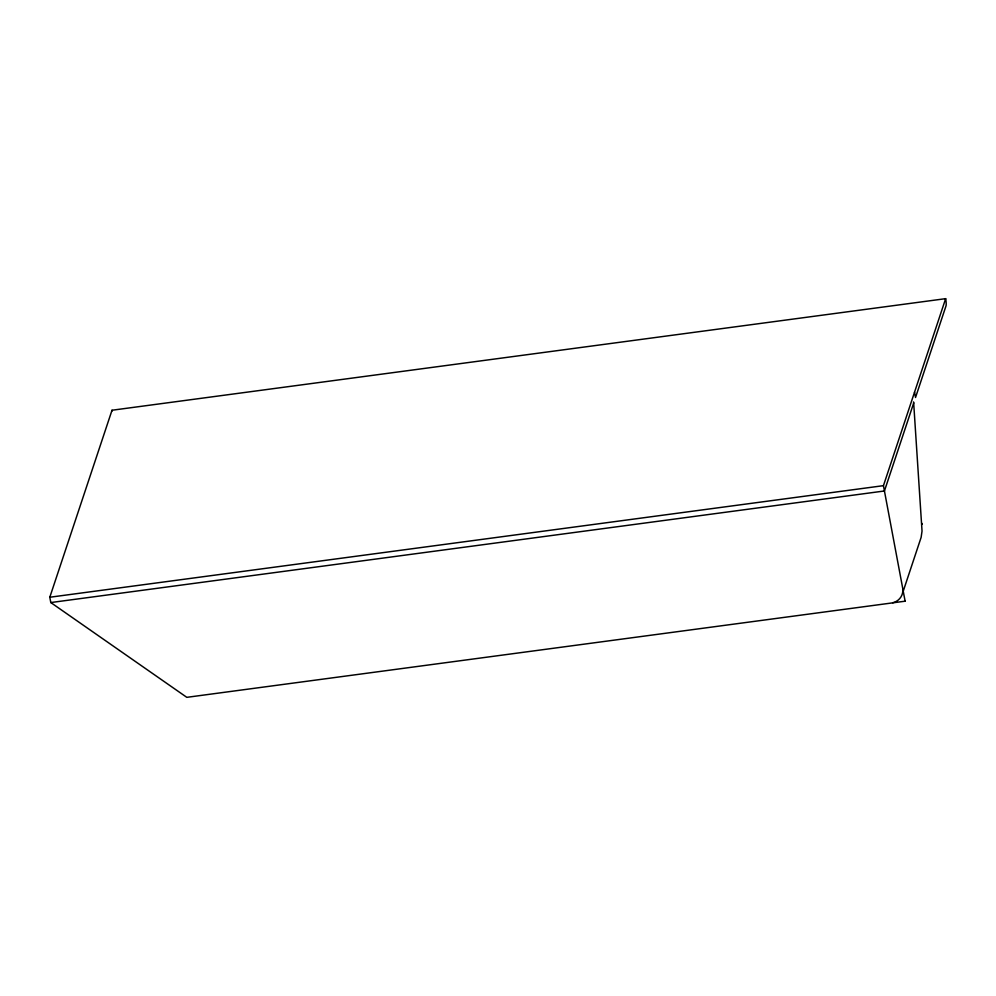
<?xml version="1.0" encoding="UTF-8"?>
<svg xmlns="http://www.w3.org/2000/svg" width="996" height="996" viewBox="0 0 996 996"><rect width="100%" height="100%" fill="white"/><g stroke="black" fill="none" stroke-linecap="round" stroke-linejoin="round"><path stroke-width="1.49" d="M891.233 603.053L186.812 697.337L50.796 602.555L49.8 597.239L112.013 410.24L945.652 298.663A5.677 0.909 82.4 0 1 946.026 305.847L915.536 397.479L914.54 392.163M902.637 587.914L883.44 485.662L945.652 298.663M903.086 591.624L921.138 537.342L922.035 531.08L913.656 402.733M49.8 597.239L883.44 485.662M50.796 602.555L884.436 490.978L913.506 403.579A24.004 7.383 -10.6 0 0 913.631 402.322L913.519 401.936M921.985 523.423L922.047 524.431M112.013 410.24A5.677 0.909 82.4 0 1 112.137 411.012M905.127 601.198L892.217 602.891A14.205 13.322 18.4 0 0 902.774 588.873L905.127 601.198"/></g></svg>
